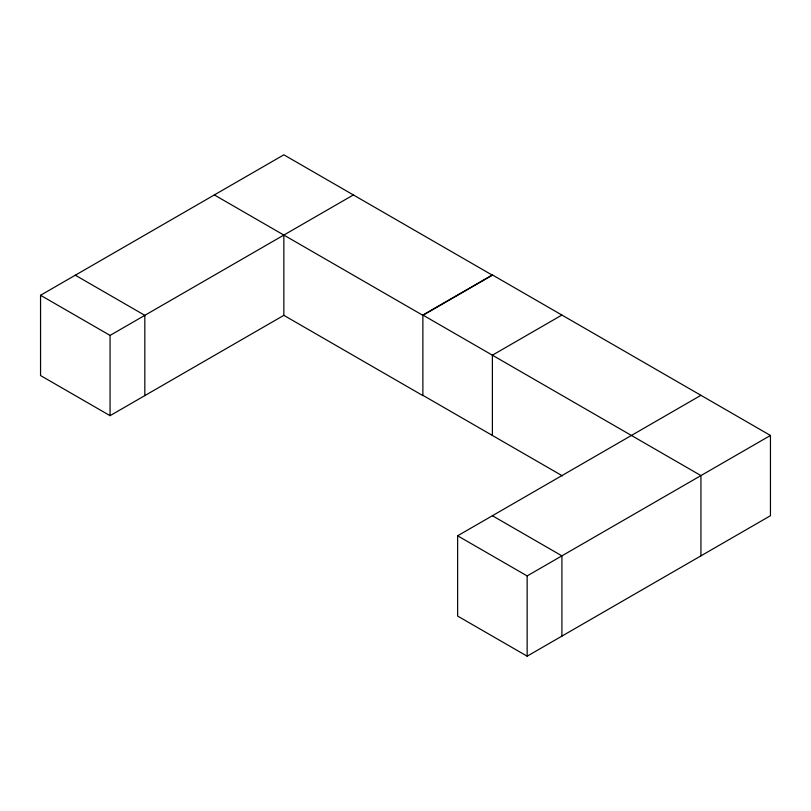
<?xml version="1.0" encoding="UTF-8"?>
<svg xmlns="http://www.w3.org/2000/svg" width="811" height="811" viewBox="0 0 811 811"><rect width="100%" height="100%" fill="white"/><g stroke="black" fill="none" stroke-linecap="round" stroke-linejoin="round"><path stroke-width="1.22" d="M700.937 395.322L457.637 535.797L457.637 616.066L527.15 656.19L770.45 515.725L770.45 435.456L492.389 274.919L422.876 315.053L422.876 395.606L283.85 315.337L110.063 415.678L40.55 375.544L40.55 295.275L283.85 154.81L492.389 275.203L422.876 315.337L214.337 194.934M40.55 295.275L110.063 335.409L353.363 194.934M561.911 315.053L492.389 355.188L492.389 435.456M457.637 535.797L527.15 575.922L770.45 435.456M422.876 315.053L700.937 475.591L700.937 555.859M422.876 395.322L562.459 475.905M492.389 515.725L561.911 555.859L561.911 636.128M75.311 275.203L144.824 315.337L144.824 395.606M527.15 575.922L527.15 656.19M283.85 235.068L283.85 315.337M110.063 335.409L110.063 415.678"/></g></svg>
